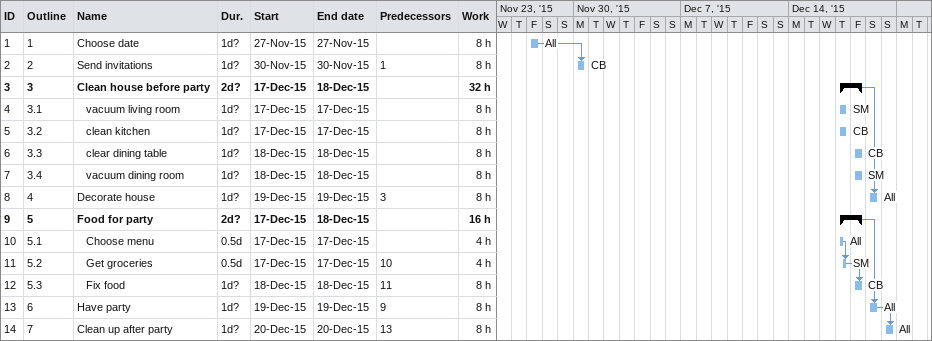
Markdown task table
| ID | WBS | Task | Duration | Start | Finish | Predecessors | Resources | Work (h) |
|---|---|---|---|---|---|---|---|---|
| 1 | 1 | Choose date | 1d? | 2015-11-27 | 2015-11-27 |  | All | 8 |
| 2 | 2 | Send invitations | 1d? | 2015-11-30 | 2015-11-30 | 1 | CB | 8 |
| 3 | 3 | **Clean house before party** | 2d? | 2015-12-17 | 2015-12-18 |  |  | 32 |
| 4 | 3.1 | vacuum living room | 1d? | 2015-12-17 | 2015-12-17 |  | SM | 8 |
| 5 | 3.2 | clean kitchen | 1d? | 2015-12-17 | 2015-12-17 |  | CB | 8 |
| 6 | 3.3 | clear dining table | 1d? | 2015-12-18 | 2015-12-18 |  | CB | 8 |
| 7 | 3.4 | vacuum dining room | 1d? | 2015-12-18 | 2015-12-18 |  | SM | 8 |
| 8 | 4 | Decorate house | 1d? | 2015-12-19 | 2015-12-19 | 3 | All | 8 |
| 9 | 5 | **Food for party** | 2d? | 2015-12-17 | 2015-12-18 |  |  | 16 |
| 10 | 5.1 | Choose menu | 0.5d | 2015-12-17 | 2015-12-17 |  | All | 4 |
| 11 | 5.2 | Get groceries | 0.5d | 2015-12-17 | 2015-12-17 | 10 | SM | 4 |
| 12 | 5.3 | Fix food | 1d? | 2015-12-18 | 2015-12-18 | 11 | CB | 8 |
| 13 | 6 | Have party | 1d? | 2015-12-19 | 2015-12-19 | 9 | All | 8 |
| 14 | 7 | Clean up after party | 1d? | 2015-12-20 | 2015-12-20 | 13 | All | 8 |
